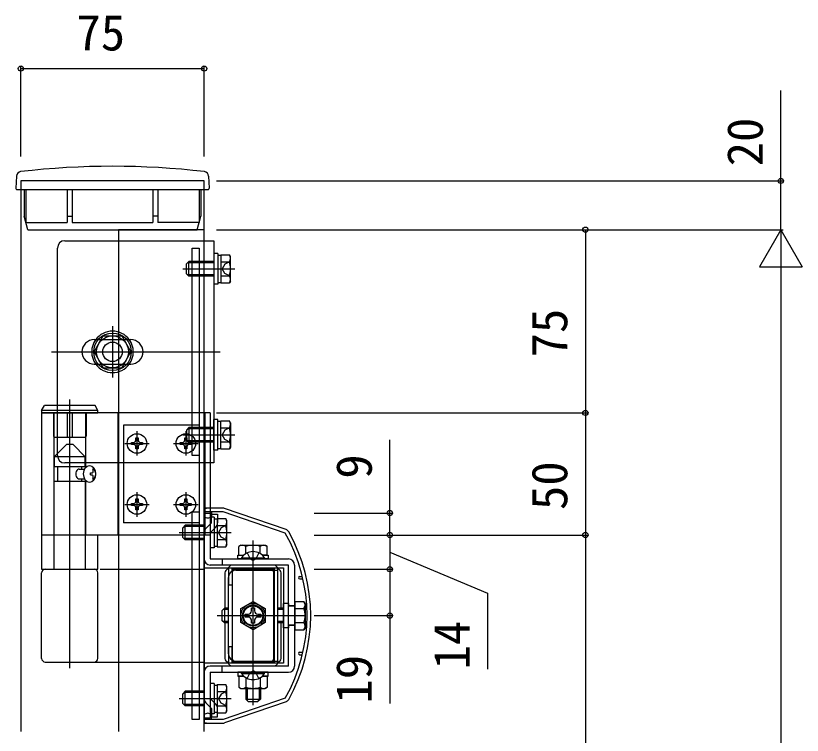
# Model space of a CAD drawing. Units: millimetres, scale not verified. Extents: x -875 to 875, y -1304 to 1298.
# Drawn here: x -621.1 to -299.2, y 632.6 to 927.2 of the extents above; entities that cross this region are included whole.
import ezdxf
from ezdxf.enums import TextEntityAlignment as Align

# ---------------------------------------------------------------- set-up
doc = ezdxf.new("R2010")
doc.units = ezdxf.units.MM
doc.header["$LTSCALE"] = 6
for name, color, linetype in [('0-5_YKK_12', 2, 'Continuous'), ('0-6_YKK_13', 4, 'Continuous'), ('0-8_YKK_D', 6, 'Continuous')]:
    doc.layers.add(name, color=color, linetype=linetype)
doc.styles.add('ＭＳ ゴシック', font='')
doc.styles.get('ＭＳ ゴシック').set_extended_font_data('MS Gothic')

msp = doc.modelspace()

# ---------------------------------------------------------------- linework, layer by layer
at = {"layer": '0-5_YKK_12'}
for p, q in [((-544, 859.6), (-619, 859.6)), ((-544, 856.1), (-544, 859.6)), ((-544, 835.1), (-544, 856.1)), ((-544, 744.1), (-544, 835.1)), ((-544, 634.1), (-544, 744.1))]:
    msp.add_line(p, q, dxfattribs=at)
for points in [[(-619, 859.6), (-619, 856.1), (-619, 634.1)], [(-544, 839.6), (-579, 839.6), (-579, 634.1)]]:
    msp.add_lwpolyline(points, dxfattribs=at)
at = {"layer": '0-6_YKK_13'}
for p, q in [((-620.843, 861.504), (-621.099, 856.626)), ((-542.157, 861.504), (-541.901, 856.626)), ((-620.599, 856.1), (-542.401, 856.1)), ((-617.7, 856.1), (-617.7, 845.225)), ((-617, 856.1), (-617, 842.6)), ((-600, 856.1), (-600, 842.6)), ((-598, 856.1), (-598, 842.6)), ((-565, 856.1), (-565, 842.6)), ((-563, 856.1), (-563, 842.6)), ((-546, 856.1), (-546, 842.6)), ((-545.3, 856.1), (-545.3, 845.225)), ((-616.2, 839.6), (-617.7, 845.225)), ((-600, 845.225), (-598, 845.225)), ((-563, 845.225), (-565, 845.225)), ((-546.8, 839.6), (-545.3, 845.225)), ((-617, 842.6), (-600, 842.6)), ((-598, 842.6), (-565, 842.6)), ((-546, 842.6), (-563, 842.6)), ((-616.2, 839.6), (-546.8, 839.6)), ((-601, 835.1), (-540, 835.1)), ((-604, 747.1), (-604, 832.1)), ((-540, 829.85), (-540, 817.35)), ((-538.4, 829.85), (-540, 829.85)), ((-538.4, 829.85), (-538.4, 817.35)), ((-538.4, 829.175), (-537.2, 829.175)), ((-537.2, 829.374), (-533.647, 829.374)), ((-533.2, 828.6), (-533.647, 829.374)), ((-533.2, 818.6), (-533.2, 828.6)), ((-540, 826.06), (-550.74, 826.06)), ((-550.2, 820.6), (-550.2, 826.6)), ((-537.2, 826.487), (-533.647, 826.487)), ((-552.7, 823.6), (-531.448, 823.6)), ((-540, 821.14), (-550.74, 821.14)), ((-538.4, 818.025), (-537.2, 818.025)), ((-537.2, 820.713), (-533.647, 820.713)), ((-533.2, 818.6), (-533.647, 817.826)), ((-538.4, 817.35), (-540, 817.35)), ((-581.5, 800.1), (-581.5, 779.1)), ((-589, 794.6), (-574, 794.6)), ((-606.5, 789.6), (-537.5, 789.6)), ((-589, 784.6), (-574, 784.6)), ((-599, 660.1), (-599, 770.1)), ((-610.5, 765.6), (-609.345, 767.6)), ((-588.655, 767.6), (-609.345, 767.6)), ((-587.5, 765.6), (-588.655, 767.6)), ((-610.5, 765.6), (-610.5, 764.6)), ((-587.5, 765.6), (-610.5, 765.6)), ((-610.5, 764.6), (-610.5, 714.6)), ((-579, 764.6), (-610.5, 764.6)), ((-605.7, 764.6), (-605.7, 755.1)), ((-605.5, 764.6), (-605.5, 714.6)), ((-600, 764.6), (-600, 754.6)), ((-598, 764.6), (-598, 754.6)), ((-592.5, 764.6), (-592.5, 742.232)), ((-592.3, 764.6), (-592.3, 755.1)), ((-579.3, 764.6), (-579.3, 714.6)), ((-546, 759.6), (-577, 759.6)), ((-577, 759.6), (-577, 719.6)), ((-546, 759.6), (-546, 719.6)), ((-540, 749.35), (-540, 761.85)), ((-538.4, 761.85), (-540, 761.85)), ((-538.4, 749.35), (-538.4, 761.85)), ((-538.4, 761.175), (-537.2, 761.175)), ((-533.2, 760.6), (-533.647, 761.374)), ((-533.2, 760.6), (-533.2, 750.6)), ((-571.5, 757.1), (-571.5, 747.1)), ((-551.5, 757.1), (-551.5, 747.1)), ((-540, 758.06), (-550.74, 758.06)), ((-550.2, 758.6), (-550.2, 752.6)), ((-537.2, 758.487), (-533.647, 758.487)), ((-592.8, 754.6), (-605.2, 754.6)), ((-552.7, 755.6), (-531.448, 755.6)), ((-540, 753.14), (-550.74, 753.14)), ((-605.35, 746.6), (-600.35, 751.6)), ((-597.65, 751.6), (-600.35, 751.6)), ((-592.65, 746.6), (-597.65, 751.6)), ((-576.5, 752.1), (-566.5, 752.1)), ((-572.85, 751.65), (-573.75, 751.65)), ((-556.5, 752.1), (-546.5, 752.1)), ((-552.85, 751.65), (-553.75, 751.65)), ((-538.4, 750.025), (-537.2, 750.025)), ((-537.2, 752.713), (-533.647, 752.713)), ((-533.2, 750.6), (-533.647, 749.826)), ((-538.4, 749.35), (-540, 749.35)), ((-537.2, 749.826), (-533.647, 749.826)), ((-604, 742.6), (-604, 736.6)), ((-595.111, 741.6), (-592.899, 741.6)), ((-594, 741.6), (-594, 742.6)), ((-589.502, 741.7), (-588.908, 741.7)), ((-595.111, 737.6), (-592.899, 737.6)), ((-594, 736.6), (-594, 737.6)), ((-590.522, 740.02), (-589.928, 740.02)), ((-590.522, 739.18), (-589.928, 739.18)), ((-589.502, 737.5), (-588.908, 737.5)), ((-592.5, 736.968), (-592.5, 714.6)), ((-571.5, 732.1), (-571.5, 722.1)), ((-551.5, 732.1), (-551.5, 722.1)), ((-576.5, 727.1), (-566.5, 727.1)), ((-572.85, 726.65), (-573.75, 726.65)), ((-556.5, 727.1), (-546.5, 727.1)), ((-552.85, 726.65), (-553.75, 726.65)), ((-544, 725.6), (-543, 725.6)), ((-510.491, 716.846), (-535.683, 725.491)), ((-536.251, 724.1), (-544, 724.1)), ((-544, 704.8), (-544, 723.6)), ((-544, 723.6), (-541.5, 723.6)), ((-541.5, 723.6), (-541.5, 704.8)), ((-541.5, 721.85), (-541.5, 709.35)), ((-539.9, 721.85), (-541.5, 721.85)), ((-541, 724.1), (-541, 722.277)), ((-539.9, 721.85), (-539.9, 709.35)), ((-539.9, 721.175), (-538.7, 721.175)), ((-538.7, 721.374), (-535.147, 721.374)), ((-538.5, 723.1), (-538.5, 719.6)), ((-510.8, 715.366), (-536.251, 724.1)), ((-534.7, 720.6), (-535.147, 721.374)), ((-546, 719.6), (-577, 719.6)), ((-544, 718.06), (-552.24, 718.06)), ((-551.7, 712.6), (-551.7, 718.6)), ((-541.5, 715.564), (-539.232, 717.832)), ((-538.7, 718.487), (-535.147, 718.487)), ((-534.7, 710.6), (-534.7, 720.6)), ((-610.5, 714.6), (-610.5, 700.6)), ((-554.2, 715.6), (-532.948, 715.6)), ((-544, 713.14), (-552.24, 713.14)), ((-538.7, 712.713), (-535.147, 712.713)), ((-524, 644.9), (-524, 712.4)), ((-539.9, 709.35), (-541.5, 709.35)), ((-539.9, 710.025), (-538.7, 710.025)), ((-534.7, 710.6), (-535.147, 709.826)), ((-529, 710.4), (-529.774, 709.953)), ((-529.774, 706.4), (-529.774, 709.953)), ((-529, 710.4), (-519, 710.4)), ((-526.887, 707.027), (-526.887, 709.953)), ((-521.113, 707.027), (-521.113, 709.953)), ((-519, 710.4), (-518.226, 709.953)), ((-518.226, 706.4), (-518.226, 709.953)), ((-528.75, 705.309), (-528.75, 704.8)), ((-518.226, 706.4), (-520.231, 706.4)), ((-541.5, 704.8), (-509.5, 704.8)), ((-509.5, 702.3), (-541.5, 702.3)), ((-536.62, 704.8), (-536.62, 702.3)), ((-515.4, 702.2), (-532.6, 702.2)), ((-528.75, 704.8), (-519.25, 704.8)), ((-509.5, 660.9), (-509.5, 702.3)), ((-507, 702.3), (-507, 660.9)), ((-610.5, 664.1), (-610.5, 699.1)), ((-587.5, 664.1), (-587.5, 699.1)), ((-586.5, 700.6), (-544, 700.6)), ((-544, 701.1), (-511.5, 701.1)), ((-535.5, 699.1), (-535.5, 684.6)), ((-534.1, 700.7), (-534.1, 694.2)), ((-532.6, 700.7), (-515.4, 700.7)), ((-532.6, 699.798), (-532.6, 700.7)), ((-515.4, 700.6), (-532.6, 700.6)), ((-532.6, 699.798), (-532.6, 694.2)), ((-532.5, 699.1), (-532.5, 664.1)), ((-531.1, 700.2), (-513.9, 700.2)), ((-515.5, 664.1), (-515.5, 699.1)), ((-515.4, 700.7), (-515.4, 700.2)), ((-513.9, 662.5), (-513.9, 700.7)), ((-512.5, 684.6), (-512.5, 699.1)), ((-534.1, 666), (-534.1, 697.2)), ((-504.9, 697.6), (-503.795, 697.6)), ((-504.9, 696.6), (-503.563, 696.6)), ((-534.1, 694.2), (-532.6, 694.2)), ((-529, 684.487), (-524, 687.374)), ((-524, 687.374), (-519, 684.487)), ((-511.5, 676.6), (-511.5, 686.6)), ((-509.5, 686.6), (-511.5, 686.6)), ((-509.5, 686.6), (-509.5, 685.5)), ((-507, 685.6), (-509.5, 685.6)), ((-502.7, 686.6), (-503.147, 687.374)), ((-502.7, 686.6), (-502.7, 676.6)), ((-534.1, 684.06), (-536.24, 684.06)), ((-535.7, 684.6), (-535.7, 678.6)), ((-529, 678.713), (-529, 684.487)), ((-524.6, 684.75), (-523.4, 684.75)), ((-524.6, 683.513), (-524.6, 684.75)), ((-523.4, 684.75), (-523.4, 683.513)), ((-511.5, 684.6), (-513.9, 684.6)), ((-511.5, 684.06), (-513.9, 684.06)), ((-506.7, 677.7), (-506.7, 685.5)), ((-506.7, 684.487), (-503.147, 684.487)), ((-538.7, 681.6), (-502.7, 681.6)), ((-534.1, 679.14), (-536.24, 679.14)), ((-527.15, 681), (-527.15, 682.2)), ((-527.15, 682.2), (-525.912, 682.2)), ((-525.912, 681), (-527.15, 681)), ((-524.6, 678.45), (-524.6, 679.688)), ((-523.4, 679.688), (-523.4, 678.45)), ((-522.087, 682.2), (-520.85, 682.2)), ((-520.85, 681), (-522.087, 681)), ((-520.85, 682.2), (-520.85, 681)), ((-511.5, 679.14), (-513.9, 679.14)), ((-535.5, 678.6), (-535.5, 664.1)), ((-523.4, 678.45), (-524.6, 678.45)), ((-511.5, 678.6), (-513.9, 678.6)), ((-512.5, 664.1), (-512.5, 678.6)), ((-509.5, 676.6), (-511.5, 676.6)), ((-509.5, 677.7), (-509.5, 676.6)), ((-507, 677.6), (-509.5, 677.6)), ((-506.7, 678.713), (-503.147, 678.713)), ((-502.7, 676.6), (-503.147, 675.826)), ((-506.7, 675.826), (-503.147, 675.826)), ((-534.1, 669), (-532.6, 669)), ((-534.1, 669), (-534.1, 662.5)), ((-504.9, 666.6), (-503.563, 666.6)), ((-504.9, 665.6), (-503.795, 665.6)), ((-609, 662.6), (-586.5, 662.6)), ((-586.5, 662.6), (-544, 662.6)), ((-509.5, 660.9), (-541.5, 660.9)), ((-536.62, 658.4), (-536.62, 660.9)), ((-532.6, 662.6), (-515.4, 662.6)), ((-532.6, 662.5), (-515.4, 662.5)), ((-532.6, 661), (-515.4, 661)), ((-531.1, 663), (-513.9, 663)), ((-541.5, 658.4), (-541.5, 639.6)), ((-541.5, 658.4), (-509.5, 658.4)), ((-528.75, 657.891), (-528.75, 658.4)), ((-528.75, 658.4), (-519.25, 658.4)), ((-518.226, 656.8), (-520.231, 656.8)), ((-541.5, 653.85), (-541.5, 641.35)), ((-539.9, 653.85), (-541.5, 653.85)), ((-539.9, 653.85), (-539.9, 641.35)), ((-538.7, 653.374), (-535.147, 653.374)), ((-534.7, 652.6), (-535.147, 653.374)), ((-526.887, 656.173), (-526.887, 652.247)), ((-521.113, 656.173), (-521.113, 652.247)), ((-551.7, 644.6), (-551.7, 650.6)), ((-539.9, 653.175), (-538.7, 653.175)), ((-538.7, 650.487), (-535.147, 650.487)), ((-534.7, 642.6), (-534.7, 652.6)), ((-526.46, 651.8), (-526.46, 646.86)), ((-521.54, 651.8), (-521.54, 646.86)), ((-554.2, 647.6), (-532.948, 647.6)), ((-544, 650.06), (-552.24, 650.06)), ((-541.5, 647.636), (-539.232, 645.368)), ((-510.8, 647.834), (-536.251, 639.1)), ((-527, 647.4), (-521, 647.4)), ((-544, 645.14), (-552.24, 645.14)), ((-538.7, 644.713), (-535.147, 644.713)), ((-510.491, 646.354), (-535.683, 637.709)), ((-539.9, 641.35), (-541.5, 641.35)), ((-541, 639.1), (-541, 640.923)), ((-539.9, 642.025), (-538.7, 642.025)), ((-538.5, 640.1), (-538.5, 643.6)), ((-534.7, 642.6), (-535.147, 641.826)), ((-536.251, 639.1), (-544, 639.1)), ((-544, 637.6), (-536.335, 637.6)), ((-543, 637.6), (-544, 637.6))]:
    msp.add_line(p, q, dxfattribs=at)
for points in [[(-540, 835.1), (-540, 744.1), (-601, 744.1)], [(-537.2, 829.374), (-537.2, 817.826), (-533.647, 817.826)], [(-540, 826.6), (-550.2, 826.6), (-551.2, 825.6)], [(-540, 820.6), (-550.2, 820.6), (-551.2, 821.6), (-551.2, 825.6)], [(-533.2, 826.649), (-535.555, 825.5), (-536.566, 823.6)], [(-533.2, 820.551), (-535.555, 821.7), (-536.566, 823.6)], [(-589.006, 789.6), (-585.253, 796.1), (-577.747, 796.1), (-573.994, 789.6)], [(-589.006, 789.6), (-585.253, 783.1), (-577.747, 783.1), (-573.994, 789.6)], [(-610.5, 764.6), (-587.5, 764.6), (-587.5, 765.6)], [(-541.5, 764.6), (-544, 764.6), (-579, 764.6)], [(-543.7, 764.6), (-543.7, 725.6), (-543.7, 714.6)], [(-541.5, 764.6), (-541.5, 725.6), (-541.5, 714.6)], [(-537.2, 749.826), (-537.2, 761.374), (-533.647, 761.374)], [(-540, 758.6), (-550.2, 758.6), (-551.2, 757.6), (-551.2, 753.6)], [(-533.2, 758.649), (-535.555, 757.5), (-536.566, 755.6)], [(-571.95, 753.45), (-571.95, 754.35), (-571.05, 754.35), (-571.05, 753.45)], [(-551.95, 753.45), (-551.95, 754.35), (-551.05, 754.35), (-551.05, 753.45)], [(-540, 752.6), (-550.2, 752.6), (-551.2, 753.6)], [(-533.2, 752.551), (-535.555, 753.7), (-536.566, 755.6)], [(-573.75, 751.65), (-573.75, 752.55), (-572.85, 752.55)], [(-571.05, 750.75), (-571.05, 749.85), (-571.95, 749.85), (-571.95, 750.75)], [(-570.15, 752.55), (-569.25, 752.55), (-569.25, 751.65), (-570.15, 751.65)], [(-553.75, 751.65), (-553.75, 752.55), (-552.85, 752.55)], [(-551.05, 750.75), (-551.05, 749.85), (-551.95, 749.85), (-551.95, 750.75)], [(-550.15, 752.55), (-549.25, 752.55), (-549.25, 751.65), (-550.15, 751.65)], [(-589.928, 740.02), (-589.812, 740.036), (-589.703, 740.084), (-589.603, 740.162), (-589.518, 740.266), (-589.452, 740.393), (-589.407, 740.539), (-589.386, 740.696), (-589.389, 740.86)], [(-588.795, 740.86), (-588.769, 740.696), (-588.722, 740.539), (-588.658, 740.393), (-588.576, 740.266), (-588.481, 740.162), (-588.42, 740.113)], [(-589.389, 738.34), (-589.386, 738.504), (-589.407, 738.661), (-589.452, 738.807), (-589.518, 738.934), (-589.603, 739.038), (-589.703, 739.116), (-589.812, 739.164), (-589.928, 739.18)], [(-588.42, 739.087), (-588.481, 739.038), (-588.576, 738.934), (-588.658, 738.807), (-588.722, 738.661), (-588.769, 738.504), (-588.796, 738.34)], [(-605.35, 700.6), (-605.35, 736.6), (-592.65, 736.6), (-592.65, 700.6)], [(-573.75, 726.65), (-573.75, 727.55), (-572.85, 727.55)], [(-571.95, 728.45), (-571.95, 729.35), (-571.05, 729.35), (-571.05, 728.45)], [(-570.15, 727.55), (-569.25, 727.55), (-569.25, 726.65), (-570.15, 726.65)], [(-553.75, 726.65), (-553.75, 727.55), (-552.85, 727.55)], [(-551.95, 728.45), (-551.95, 729.35), (-551.05, 729.35), (-551.05, 728.45)], [(-550.15, 727.55), (-549.25, 727.55), (-549.25, 726.65), (-550.15, 726.65)], [(-571.05, 725.75), (-571.05, 724.85), (-571.95, 724.85), (-571.95, 725.75)], [(-551.05, 725.75), (-551.05, 724.85), (-551.95, 724.85), (-551.95, 725.75)], [(-536.335, 725.6), (-544, 725.6), (-544, 637.6)], [(-541, 719.6), (-541, 723.1), (-538.5, 723.1)], [(-538.7, 721.374), (-538.7, 709.826), (-535.147, 709.826)], [(-544, 718.6), (-551.7, 718.6), (-552.7, 717.6)], [(-543.268, 717.332), (-541.5, 719.1), (-541, 719.6)], [(-534.7, 718.649), (-537.055, 717.5), (-538.066, 715.6)], [(-610.5, 700.6), (-587.5, 700.6), (-587.5, 714.6)], [(-541.5, 714.6), (-579, 714.6), (-610.5, 714.6)], [(-544, 712.6), (-551.7, 712.6), (-552.7, 713.6), (-552.7, 717.6)], [(-534.7, 712.551), (-537.055, 713.7), (-538.066, 715.6)], [(-530.25, 704.8), (-530.25, 706.4), (-527.769, 706.4)], [(-520.231, 706.4), (-517.75, 706.4), (-517.75, 704.8), (-530.25, 704.8)], [(-528.75, 705.309), (-519.25, 705.309), (-519.25, 704.8)], [(-526.35, 707.3), (-525.145, 704.83), (-524, 704.221)], [(-521.65, 707.3), (-522.855, 704.83), (-524, 704.221)], [(-511.5, 701.1), (-511.5, 662.1), (-544, 662.1)], [(-515.4, 700.2), (-515.4, 663), (-515.4, 662.5)], [(-506.7, 675.826), (-506.7, 687.374), (-503.147, 687.374)], [(-534.1, 684.6), (-535.7, 684.6), (-536.7, 683.6), (-536.7, 679.6)], [(-519, 684.487), (-519, 678.713), (-524, 675.826), (-529, 678.713)], [(-506.7, 685.5), (-507, 685.5), (-509.5, 685.5)], [(-534.1, 678.6), (-535.7, 678.6), (-536.7, 679.6)], [(-506.7, 677.7), (-507, 677.7), (-509.5, 677.7)], [(-532.6, 662.5), (-532.6, 663.402), (-532.6, 669)], [(-541.5, 639.6), (-544, 639.6), (-544, 658.4)], [(-530.25, 658.4), (-530.25, 656.8), (-527.769, 656.8)], [(-520.231, 656.8), (-517.75, 656.8), (-517.75, 658.4), (-530.25, 658.4)], [(-527.769, 656.8), (-529.774, 656.8), (-529.774, 652.247), (-529, 651.8), (-519, 651.8)], [(-528.75, 657.891), (-519.25, 657.891), (-519.25, 658.4)], [(-526.35, 655.9), (-525.145, 658.37), (-524, 658.979)], [(-521.65, 655.9), (-522.855, 658.37), (-524, 658.979)], [(-518.226, 656.8), (-518.226, 652.247), (-519, 651.8)], [(-538.7, 653.374), (-538.7, 641.826), (-535.147, 641.826)], [(-544, 650.6), (-551.7, 650.6), (-552.7, 649.6)], [(-534.7, 650.649), (-537.055, 649.5), (-538.066, 647.6)], [(-527, 651.8), (-527, 647.4), (-526, 646.4), (-522, 646.4)], [(-521, 651.8), (-521, 647.4), (-522, 646.4)], [(-544, 644.6), (-551.7, 644.6), (-552.7, 645.6), (-552.7, 649.6)], [(-534.7, 644.551), (-537.055, 645.7), (-538.066, 647.6)], [(-543.268, 645.868), (-541.5, 644.1), (-541, 643.6)], [(-541, 643.6), (-541, 640.1), (-538.5, 640.1)]]:
    msp.add_lwpolyline(points, dxfattribs=at)
for points in [[(-548.9, 832.1), (-546, 832.1), (-546, 747.1), (-548.9, 747.1)], [(-592.65, 742.6), (-592.65, 746.6), (-605.35, 746.6), (-605.35, 742.6)], [(-548.9, 724.1), (-546, 724.1), (-546, 639.1), (-548.9, 639.1)]]:
    msp.add_lwpolyline(points, close=True, dxfattribs=at)
for centre, radius in [((-581.5, 789.6), 7.7), ((-581.5, 789.6), 6.5), ((-581.5, 789.6), 4), ((-571.5, 752.1), 4), ((-551.5, 752.1), 4), ((-571.5, 727.1), 4), ((-551.5, 727.1), 4), ((-524, 681.6), 5), ((-524, 681.6), 4.3), ((-524, 681.6), 4)]:
    msp.add_circle(centre, radius, dxfattribs=at)
for centre, radius, start, end in [((-618.846, 861.399), 2, 96.74435, 177), ((-581.5, 545.6), 320, 83.25565, 96.74435), ((-544.154, 861.399), 2, 3, 83.25565), ((-620.599, 856.6), 0.5, 177, 270), ((-542.401, 856.6), 0.5, 270, 3), ((-601, 832.1), 3, 90, 180), ((-535.756, 827.93), 2.556, 325.61575, 34.38425), ((-542.753, 823.6), 9.553, 342.41205, 17.58795), ((-535.756, 819.27), 2.556, 325.61575, 34.38425), ((-581.5, 789.6), 8.5, 36.03188, 143.96812), ((-589, 789.6), 5, 90, 270), ((-581.5, 789.6), 8.5, 143.96812, 216.03188), ((-581.5, 789.6), 8.5, 323.96812, 36.03188), ((-574, 789.6), 5, 270, 90), ((-581.5, 789.6), 8.5, 216.03188, 323.96812), ((-535.756, 759.93), 2.556, 325.61575, 34.38425), ((-542.753, 755.6), 9.553, 342.41205, 17.58795), ((-605.2, 755.1), 0.5, 180, 270), ((-592.8, 755.1), 0.5, 270, 0), ((-572.85, 753.45), 0.9, 270, 0), ((-570.15, 753.45), 0.9, 180, 270), ((-552.85, 753.45), 0.9, 270, 0), ((-550.15, 753.45), 0.9, 180, 270), ((-572.85, 750.75), 0.9, 0, 90), ((-570.15, 750.75), 0.9, 90, 180), ((-552.85, 750.75), 0.9, 0, 90), ((-550.15, 750.75), 0.9, 90, 180), ((-535.756, 751.27), 2.556, 325.61575, 34.38425), ((-601, 747.1), 3, 180, 270), ((-572.85, 728.45), 0.9, 270, 0), ((-570.15, 728.45), 0.9, 180, 270), ((-552.85, 728.45), 0.9, 270, 0), ((-550.15, 728.45), 0.9, 180, 270), ((-572.85, 725.75), 0.9, 0, 90), ((-570.15, 725.75), 0.9, 90, 180), ((-552.85, 725.75), 0.9, 0, 90), ((-550.15, 725.75), 0.9, 90, 180), ((-536.335, 723.6), 2, 70.98912, 90), ((-542.5, 723.6), 2, 221.40962, 318.59038), ((-537.256, 719.93), 2.556, 325.61575, 34.38425), ((-541, 719.6), 2.5, 315, 0), ((-544.253, 715.6), 9.553, 342.41205, 17.58795), ((-541.5, 715.564), 2.5, 135, 180), ((-570.4, 681.6), 68.5, 330.46678, 29.53322), ((-511.142, 714.955), 2, 29.37405, 70.98912), ((-570.4, 681.6), 70, 330.62595, 29.37405), ((-537.256, 711.27), 2.556, 325.61575, 34.38425), ((-528.33, 707.844), 2.556, 55.61575, 124.38425), ((-524, 700.847), 9.553, 72.41205, 107.58795), ((-519.67, 707.844), 2.556, 55.61575, 124.38425), ((-524, 702.026), 5.774, 34.65097, 145.34903), ((-541.5, 704.8), 2.5, 180, 270), ((-532.6, 700.7), 1.5, 90, 180), ((-515.4, 700.7), 1.5, 0, 90), ((-509.5, 702.3), 2.5, 0, 90), ((-609, 699.1), 1.5, 90, 180), ((-589, 699.1), 1.5, 0, 90), ((-534, 699.1), 1.5, 93.82255, 180), ((-531.1, 697.2), 3, 90, 180), ((-531, 699.1), 1.5, 90, 180), ((-517, 699.1), 1.5, 0, 90), ((-514, 699.1), 1.5, 0, 86.17745), ((-504.9, 697.1), 0.5, 90, 270), ((-505.256, 685.93), 2.556, 325.61575, 34.38425), ((-525.912, 683.513), 1.312, 270, 0), ((-522.087, 683.513), 1.312, 180, 270), ((-512.253, 681.6), 9.553, 342.41205, 17.58795), ((-525.912, 679.688), 1.312, 0, 90), ((-522.087, 679.688), 1.312, 90, 180), ((-505.256, 677.27), 2.556, 325.61575, 34.38425), ((-504.9, 666.1), 0.5, 90, 270), ((-609, 664.1), 1.5, 180, 270), ((-589, 664.1), 1.5, 270, 0), ((-534, 664.1), 1.5, 180, 266.17745), ((-531.1, 666), 3, 180, 270), ((-531, 664.1), 1.5, 180, 270), ((-517, 664.1), 1.5, 270, 0), ((-514, 664.1), 1.5, 273.82255, 0), ((-541.5, 658.4), 2.5, 90, 180), ((-532.6, 662.5), 1.5, 180, 270), ((-515.4, 662.5), 1.5, 270, 0), ((-509.5, 660.9), 2.5, 270, 0), ((-524, 661.174), 5.774, 214.65097, 325.34903), ((-537.256, 651.93), 2.556, 325.61575, 34.38425), ((-544.253, 647.6), 9.553, 342.41205, 17.58795), ((-528.33, 654.356), 2.556, 235.61575, 304.38425), ((-524, 661.353), 9.553, 252.41205, 287.58795), ((-519.67, 654.356), 2.556, 235.61575, 304.38425), ((-541.5, 647.636), 2.5, 180, 225), ((-511.142, 648.245), 2, 289.01088, 330.62595), ((-541, 643.6), 2.5, 0, 45), ((-537.256, 643.27), 2.556, 325.61575, 34.38425), ((-542.5, 639.6), 2, 41.40962, 138.59038), ((-536.335, 639.6), 2, 270, 289.01088)]:
    msp.add_arc(centre, radius, start, end, dxfattribs=at)
for centre, major_axis, start_param, end_param in [((-595.111, 739.6), (0, 2), 0, 3.1415927), ((-595.691, 739.6), (0, -9), 1.7112577, 1.8063006), ((-595.097, 739.6), (0, -9), 1.7112577, 1.8063006), ((-596.879, 739.6), (0, -9), 1.5241127, 1.6174799), ((-595.691, 739.6), (0, -9), 1.3352921, 1.4303349), ((-595.097, 739.6), (0, -9), 1.3352921, 1.4303349)]:
    msp.add_ellipse(centre, major_axis=major_axis, ratio=0.707107, start_param=start_param, end_param=end_param, dxfattribs=at)
msp.add_ellipse((-590.868, 739.6), major_axis=(0, -3.5), ratio=0.707107, dxfattribs=at)
at = {"layer": '0-8_YKK_D'}
for p, q in [((-619, 869.6), (-619, 906.6)), ((-619, 905.6), (-544, 905.6)), ((-544, 869.6), (-544, 906.6)), ((-539, 859.6), (-307, 859.6)), ((-539, 839.6), (-387, 839.6)), ((-539, 839.6), (-307, 839.6)), ((-539, 839.6), (-307, 839.6)), ((-388, 839.6), (-388, 764.6)), ((-308, 839.6), (-316.75, 824.445)), ((-308, 839.6), (-299.25, 824.445)), ((-308, 839.6), (-308, 809.289)), ((-316.75, 824.445), (-299.25, 824.445)), ((-308, 822.1), (-308, -42.9)), ((-539, 764.6), (-387, 764.6)), ((-499, 764.6), (-387, 764.6)), ((-388, 764.6), (-388, 714.6)), ((-499, 723.6), (-467, 723.6)), ((-499, 714.6), (-387, 714.6)), ((-499, 714.6), (-387, 714.6)), ((-499, 714.6), (-467, 714.6)), ((-499, 714.6), (-467, 714.6)), ((-468, 714.6), (-468, 700.6)), ((-388, 714.6), (-388, 14.6)), ((-499, 700.6), (-467, 700.6)), ((-499, 700.6), (-467, 700.6)), ((-499, 681.6), (-467, 681.6))]:
    msp.add_line(p, q, dxfattribs=at)
for points in [[(-308, 839.6), (-308, 859.6), (-308, 896.629)], [(-468, 714.6), (-468, 723.6), (-468, 753.615)], [(-468, 707.6), (-428, 690.743), (-428, 659.629)], [(-468, 700.6), (-468, 681.6), (-468, 645.651)]]:
    msp.add_lwpolyline(points, dxfattribs=at)
for centre in [(-619, 905.6), (-544, 905.6), (-308, 859.6), (-388, 839.6), (-388, 764.6), (-388, 764.6), (-468, 723.6), (-468, 714.6), (-468, 714.6), (-388, 714.6), (-388, 714.6), (-468, 700.6), (-468, 700.6), (-468, 681.6)]:
    msp.add_circle(centre, 1.075, dxfattribs=at)

# ---------------------------------------------------------------- texts
at = {"layer": '0-8_YKK_D', "style": 'ＭＳ ゴシック'}
msp.add_text('75', height=14.66, dxfattribs=at).set_placement((-596.273, 908.6), align=Align.BOTTOM_LEFT)
for s, p in [('20', (-311, 865.561)), ('75', (-391, 787.327)), ('9', (-471, 737.661)), ('50', (-391, 724.827)), ('14', (-431, 659.561)), ('19', (-471, 645.583))]:
    msp.add_text(s, height=14.66, rotation=90, dxfattribs=at).set_placement(p, align=Align.BOTTOM_LEFT)

doc.saveas('drawing.dxf')
